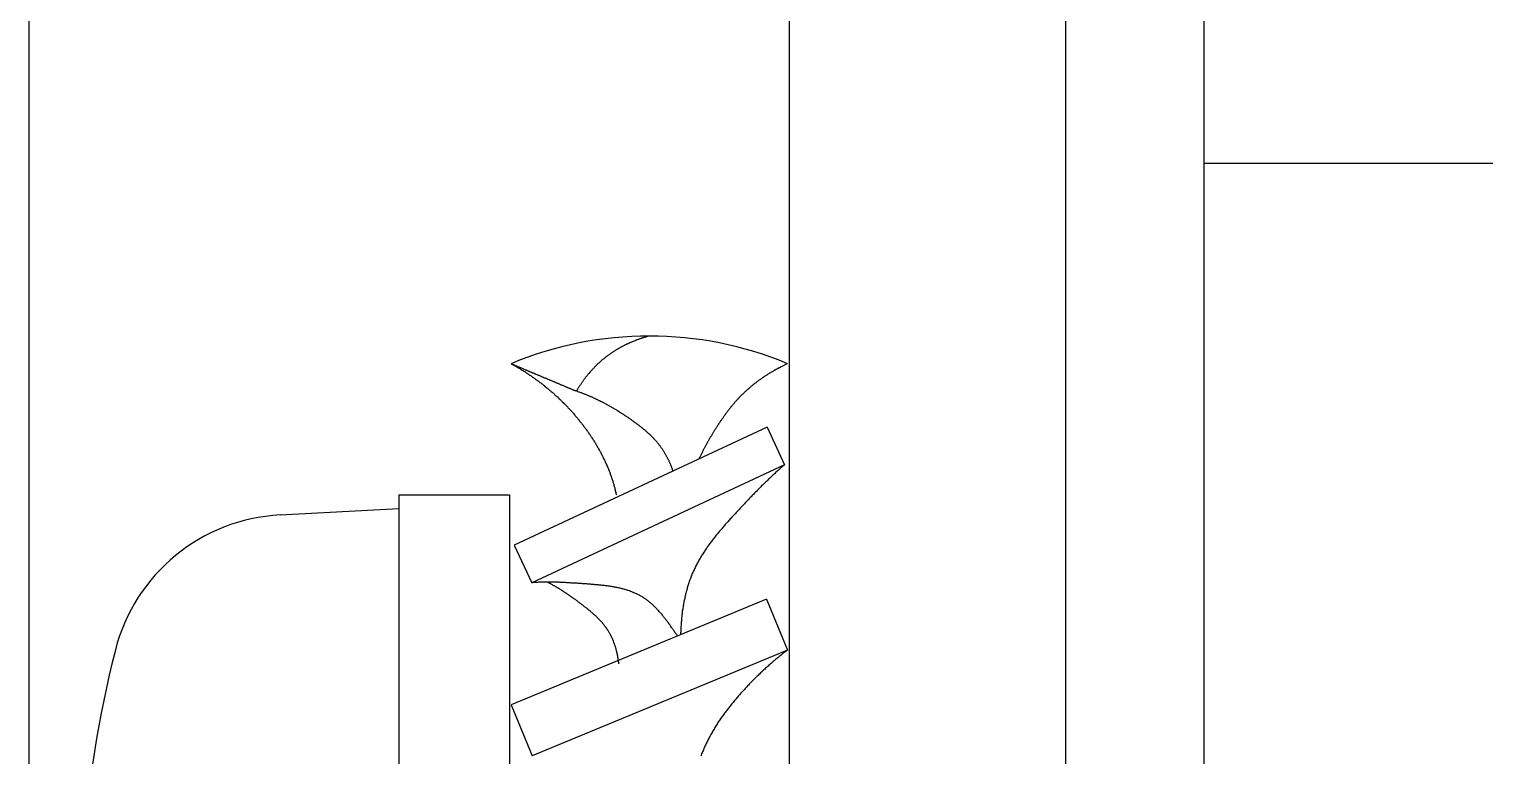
# Model space of a CAD drawing. Extents: x -609 to 549, y 145 to 558.
# Drawn here: x -443.27 to -432.74, y 231.96 to 237.22 of the extents above; entities that cross this region are included whole.
import ezdxf

# ---------------------------------------------------------------- set-up
doc = ezdxf.new("R2010")
doc.units = 0
doc.linetypes.add('CONTINOUS', pattern=[0])
doc.layers.get('0').update_dxf_attribs({"linetype": 'CONTINUOUS'})

msp = doc.modelspace()

# ---------------------------------------------------------------- linework, layer by layer
at = {"color": 7, "linetype": 'CONTINOUS'}
for p, q in [((-435.773, 288.251), (-435.773, 208.251)), ((-434.773, 288.251), (-434.773, 208.251)), ((-437.773, 286.251), (-437.773, 210.251)), ((-443.273, 217.001), (-443.273, 244.501)), ((-434.773, 236.251), (534.227, 236.251)), ((-437.933, 234.341), (-439.763, 233.488)), ((-437.933, 234.341), (-437.806, 234.069)), ((-437.806, 234.069), (-439.636, 233.216)), ((-440.597, 233.851), (-439.797, 233.851)), ((-440.597, 233.851), (-440.597, 227.651)), ((-439.797, 233.851), (-439.797, 227.651)), ((-440.597, 233.751), (-441.457, 233.706)), ((-440.597, 233.751), (-440.597, 227.751)), ((-439.763, 233.488), (-439.636, 233.216)), ((-437.938, 233.098), (-439.785, 232.333)), ((-437.938, 233.098), (-437.785, 232.728)), ((-437.785, 232.728), (-439.632, 231.963)), ((-439.785, 232.333), (-439.632, 231.963))]:
    msp.add_line(p, q, dxfattribs=at)
at = {"color": 7}
for points in [[(-438.785, 235.001, 0), (-438.789, 235, 0), (-438.793, 234.999, 0), (-438.797, 234.998, 0), (-438.801, 234.997, 0), (-438.805, 234.995, 0), (-438.809, 234.994, 0), (-438.813, 234.993, 0), (-438.818, 234.992, 0), (-438.822, 234.991, 0), (-438.826, 234.989, 0), (-438.83, 234.988, 0), (-438.834, 234.987, 0), (-438.838, 234.985, 0), (-438.842, 234.984, 0), (-438.846, 234.983, 0), (-438.85, 234.981, 0), (-438.854, 234.98, 0), (-438.858, 234.979, 0), (-438.862, 234.977, 0), (-438.866, 234.976, 0), (-438.87, 234.974, 0), (-438.874, 234.973, 0), (-438.878, 234.971, 0), (-438.882, 234.97, 0), (-438.886, 234.968, 0), (-438.89, 234.967, 0), (-438.894, 234.965, 0), (-438.898, 234.964, 0), (-438.902, 234.962, 0), (-438.906, 234.96, 0), (-438.91, 234.959, 0), (-438.914, 234.957, 0), (-438.918, 234.955, 0), (-438.922, 234.954, 0), (-438.926, 234.952, 0), (-438.93, 234.95, 0), (-438.933, 234.948, 0), (-438.937, 234.947, 0), (-438.941, 234.945, 0), (-438.945, 234.943, 0), (-438.949, 234.941, 0), (-438.953, 234.939, 0), (-438.957, 234.938, 0), (-438.961, 234.936, 0), (-438.964, 234.934, 0), (-438.968, 234.932, 0), (-438.972, 234.93, 0), (-438.976, 234.928, 0), (-438.98, 234.926, 0), (-438.983, 234.924, 0), (-438.987, 234.922, 0), (-438.991, 234.92, 0), (-438.995, 234.918, 0), (-438.998, 234.916, 0), (-439.002, 234.914, 0), (-439.006, 234.911, 0), (-439.01, 234.909, 0), (-439.013, 234.907, 0), (-439.017, 234.905, 0), (-439.021, 234.903, 0), (-439.024, 234.901, 0), (-439.028, 234.898, 0), (-439.032, 234.896, 0), (-439.035, 234.894, 0), (-439.039, 234.892, 0), (-439.042, 234.889, 0), (-439.046, 234.887, 0), (-439.05, 234.885, 0), (-439.053, 234.882, 0), (-439.057, 234.88, 0), (-439.06, 234.877, 0), (-439.064, 234.875, 0), (-439.067, 234.873, 0), (-439.071, 234.87, 0), (-439.074, 234.868, 0), (-439.078, 234.865, 0), (-439.081, 234.863, 0), (-439.085, 234.86, 0), (-439.088, 234.857, 0), (-439.091, 234.855, 0), (-439.095, 234.852, 0), (-439.098, 234.85, 0), (-439.102, 234.847, 0), (-439.105, 234.844, 0), (-439.108, 234.842, 0), (-439.112, 234.839, 0), (-439.115, 234.836, 0), (-439.118, 234.834, 0), (-439.122, 234.831, 0), (-439.125, 234.828, 0), (-439.128, 234.825, 0), (-439.131, 234.823, 0), (-439.135, 234.82, 0), (-439.138, 234.817, 0), (-439.141, 234.814, 0), (-439.144, 234.811, 0), (-439.147, 234.808, 0), (-439.15, 234.805, 0), (-439.154, 234.802, 0), (-439.157, 234.8, 0), (-439.16, 234.797, 0), (-439.163, 234.794, 0), (-439.166, 234.791, 0), (-439.169, 234.788, 0), (-439.172, 234.785, 0), (-439.175, 234.782, 0), (-439.178, 234.779, 0), (-439.181, 234.776, 0), (-439.184, 234.772, 0), (-439.187, 234.769, 0), (-439.19, 234.766, 0), (-439.193, 234.763, 0), (-439.196, 234.76, 0), (-439.199, 234.757, 0), (-439.202, 234.754, 0), (-439.204, 234.751, 0), (-439.207, 234.747, 0), (-439.21, 234.744, 0), (-439.213, 234.741, 0), (-439.216, 234.738, 0), (-439.219, 234.734, 0), (-439.221, 234.731, 0), (-439.224, 234.728, 0), (-439.227, 234.725, 0), (-439.23, 234.721, 0), (-439.232, 234.718, 0), (-439.235, 234.715, 0), (-439.238, 234.711, 0), (-439.24, 234.708, 0), (-439.243, 234.705, 0), (-439.246, 234.701, 0), (-439.248, 234.698, 0), (-439.251, 234.694, 0), (-439.253, 234.691, 0), (-439.256, 234.688, 0), (-439.259, 234.684, 0), (-439.261, 234.681, 0), (-439.264, 234.677, 0), (-439.266, 234.674, 0), (-439.269, 234.67, 0), (-439.271, 234.667, 0), (-439.273, 234.663, 0), (-439.276, 234.66, 0), (-439.278, 234.656, 0), (-439.281, 234.653, 0), (-439.283, 234.649, 0), (-439.285, 234.646, 0), (-439.288, 234.642, 0), (-439.29, 234.639, 0), (-439.292, 234.635, 0), (-439.295, 234.631, 0), (-439.297, 234.628, 0), (-439.299, 234.624, 0), (-439.302, 234.621, 0), (-439.304, 234.617, 0), (-439.306, 234.613, 0), (-439.308, 234.61, 0), (-439.31, 234.606, 0), (-439.313, 234.602, 0)], [(-439.785, 234.801, 0), (-439.779, 234.798, 0), (-439.773, 234.795, 0), (-439.768, 234.791, 0), (-439.762, 234.788, 0), (-439.756, 234.785, 0), (-439.751, 234.782, 0), (-439.745, 234.779, 0), (-439.739, 234.775, 0), (-439.734, 234.772, 0), (-439.728, 234.769, 0), (-439.722, 234.765, 0), (-439.717, 234.762, 0), (-439.711, 234.758, 0), (-439.706, 234.755, 0), (-439.7, 234.751, 0), (-439.695, 234.748, 0), (-439.689, 234.744, 0), (-439.684, 234.741, 0), (-439.678, 234.737, 0), (-439.673, 234.734, 0), (-439.667, 234.73, 0), (-439.662, 234.727, 0), (-439.656, 234.723, 0), (-439.651, 234.719, 0), (-439.645, 234.716, 0), (-439.64, 234.712, 0), (-439.635, 234.708, 0), (-439.629, 234.704, 0), (-439.624, 234.701, 0), (-439.618, 234.697, 0), (-439.613, 234.693, 0), (-439.608, 234.689, 0), (-439.602, 234.685, 0), (-439.597, 234.682, 0), (-439.592, 234.678, 0), (-439.587, 234.674, 0), (-439.581, 234.67, 0), (-439.576, 234.666, 0), (-439.571, 234.662, 0), (-439.566, 234.658, 0), (-439.56, 234.654, 0), (-439.555, 234.65, 0), (-439.55, 234.646, 0), (-439.545, 234.642, 0), (-439.54, 234.637, 0), (-439.535, 234.633, 0), (-439.53, 234.629, 0), (-439.524, 234.625, 0), (-439.519, 234.621, 0), (-439.514, 234.617, 0), (-439.509, 234.612, 0), (-439.504, 234.608, 0), (-439.499, 234.604, 0), (-439.494, 234.6, 0), (-439.489, 234.595, 0), (-439.484, 234.591, 0), (-439.479, 234.587, 0), (-439.474, 234.582, 0), (-439.47, 234.578, 0), (-439.465, 234.573, 0), (-439.46, 234.569, 0), (-439.455, 234.564, 0), (-439.45, 234.56, 0), (-439.445, 234.555, 0), (-439.44, 234.551, 0), (-439.436, 234.546, 0), (-439.431, 234.542, 0), (-439.426, 234.537, 0), (-439.421, 234.533, 0), (-439.417, 234.528, 0), (-439.412, 234.523, 0), (-439.407, 234.519, 0), (-439.403, 234.514, 0), (-439.398, 234.51, 0), (-439.393, 234.505, 0), (-439.389, 234.5, 0), (-439.384, 234.495, 0), (-439.38, 234.491, 0), (-439.375, 234.486, 0), (-439.371, 234.481, 0), (-439.366, 234.476, 0), (-439.362, 234.471, 0), (-439.357, 234.467, 0), (-439.353, 234.462, 0), (-439.348, 234.457, 0), (-439.344, 234.452, 0), (-439.339, 234.447, 0), (-439.335, 234.442, 0), (-439.331, 234.437, 0), (-439.326, 234.432, 0), (-439.322, 234.427, 0), (-439.318, 234.422, 0), (-439.314, 234.417, 0), (-439.309, 234.412, 0), (-439.305, 234.407, 0), (-439.301, 234.402, 0), (-439.297, 234.397, 0), (-439.293, 234.392, 0), (-439.289, 234.386, 0), (-439.284, 234.381, 0), (-439.28, 234.376, 0), (-439.276, 234.371, 0), (-439.272, 234.366, 0), (-439.268, 234.361, 0), (-439.264, 234.355, 0), (-439.26, 234.35, 0), (-439.256, 234.345, 0), (-439.252, 234.34, 0), (-439.248, 234.334, 0), (-439.245, 234.329, 0), (-439.241, 234.324, 0), (-439.237, 234.318, 0), (-439.233, 234.313, 0), (-439.229, 234.307, 0), (-439.225, 234.302, 0), (-439.222, 234.297, 0), (-439.218, 234.291, 0), (-439.214, 234.286, 0), (-439.211, 234.28, 0), (-439.207, 234.275, 0), (-439.203, 234.269, 0), (-439.2, 234.264, 0), (-439.196, 234.258, 0), (-439.193, 234.253, 0), (-439.189, 234.247, 0), (-439.186, 234.242, 0), (-439.182, 234.236, 0), (-439.179, 234.23, 0), (-439.175, 234.225, 0), (-439.172, 234.219, 0), (-439.169, 234.214, 0), (-439.165, 234.208, 0), (-439.162, 234.202, 0), (-439.159, 234.197, 0), (-439.155, 234.191, 0), (-439.152, 234.185, 0), (-439.149, 234.179, 0), (-439.146, 234.174, 0), (-439.143, 234.168, 0), (-439.139, 234.162, 0), (-439.136, 234.156, 0), (-439.133, 234.151, 0), (-439.13, 234.145, 0), (-439.127, 234.139, 0), (-439.124, 234.133, 0), (-439.121, 234.127, 0), (-439.118, 234.121, 0), (-439.116, 234.115, 0), (-439.113, 234.11, 0), (-439.11, 234.104, 0), (-439.107, 234.098, 0), (-439.104, 234.092, 0), (-439.102, 234.086, 0), (-439.099, 234.08, 0), (-439.096, 234.074, 0), (-439.094, 234.068, 0), (-439.091, 234.062, 0), (-439.089, 234.056, 0), (-439.086, 234.05, 0), (-439.083, 234.044, 0), (-439.081, 234.038, 0), (-439.079, 234.032, 0), (-439.076, 234.026, 0), (-439.074, 234.02, 0), (-439.071, 234.014, 0), (-439.069, 234.007, 0), (-439.067, 234.001, 0), (-439.065, 233.995, 0), (-439.062, 233.989, 0), (-439.06, 233.983, 0), (-439.058, 233.977, 0), (-439.056, 233.971, 0), (-439.054, 233.964, 0), (-439.052, 233.958, 0), (-439.05, 233.952, 0), (-439.048, 233.946, 0), (-439.046, 233.94, 0), (-439.044, 233.933, 0), (-439.042, 233.927, 0), (-439.041, 233.921, 0), (-439.039, 233.914, 0), (-439.037, 233.908, 0), (-439.035, 233.902, 0), (-439.034, 233.896, 0), (-439.032, 233.889, 0), (-439.031, 233.883, 0), (-439.029, 233.877, 0), (-439.027, 233.87, 0), (-439.026, 233.864, 0), (-439.025, 233.858, 0), (-439.023, 233.851, 0)], [(-439.785, 234.801, 0), (-439.781, 234.799, 0), (-439.777, 234.798, 0), (-439.774, 234.796, 0), (-439.77, 234.795, 0), (-439.766, 234.793, 0), (-439.762, 234.792, 0), (-439.759, 234.79, 0), (-439.755, 234.788, 0), (-439.751, 234.787, 0), (-439.748, 234.785, 0), (-439.744, 234.784, 0), (-439.74, 234.782, 0), (-439.736, 234.781, 0), (-439.733, 234.779, 0), (-439.729, 234.778, 0), (-439.725, 234.776, 0), (-439.722, 234.774, 0), (-439.718, 234.773, 0), (-439.714, 234.771, 0), (-439.71, 234.77, 0), (-439.707, 234.768, 0), (-439.703, 234.767, 0), (-439.699, 234.765, 0), (-439.696, 234.763, 0), (-439.692, 234.762, 0), (-439.688, 234.76, 0), (-439.684, 234.759, 0), (-439.681, 234.757, 0), (-439.677, 234.756, 0), (-439.673, 234.754, 0), (-439.669, 234.752, 0), (-439.666, 234.751, 0), (-439.662, 234.749, 0), (-439.658, 234.748, 0), (-439.655, 234.746, 0), (-439.651, 234.745, 0), (-439.647, 234.743, 0), (-439.643, 234.742, 0), (-439.64, 234.74, 0), (-439.636, 234.738, 0), (-439.632, 234.737, 0), (-439.629, 234.735, 0), (-439.625, 234.734, 0), (-439.621, 234.732, 0), (-439.617, 234.731, 0), (-439.614, 234.729, 0), (-439.61, 234.727, 0), (-439.606, 234.726, 0), (-439.603, 234.724, 0), (-439.599, 234.723, 0), (-439.595, 234.721, 0), (-439.591, 234.72, 0), (-439.588, 234.718, 0), (-439.584, 234.717, 0), (-439.58, 234.715, 0), (-439.577, 234.713, 0), (-439.573, 234.712, 0), (-439.569, 234.71, 0), (-439.565, 234.709, 0), (-439.562, 234.707, 0), (-439.558, 234.706, 0), (-439.554, 234.704, 0), (-439.551, 234.702, 0), (-439.547, 234.701, 0), (-439.543, 234.699, 0), (-439.539, 234.698, 0), (-439.536, 234.696, 0), (-439.532, 234.695, 0), (-439.528, 234.693, 0), (-439.524, 234.692, 0), (-439.521, 234.69, 0), (-439.517, 234.688, 0), (-439.513, 234.687, 0), (-439.51, 234.685, 0), (-439.506, 234.684, 0), (-439.502, 234.682, 0), (-439.498, 234.681, 0), (-439.495, 234.679, 0), (-439.491, 234.677, 0), (-439.487, 234.676, 0), (-439.484, 234.674, 0), (-439.48, 234.673, 0), (-439.476, 234.671, 0), (-439.472, 234.67, 0), (-439.469, 234.668, 0), (-439.465, 234.667, 0), (-439.461, 234.665, 0), (-439.458, 234.663, 0), (-439.454, 234.662, 0), (-439.45, 234.66, 0), (-439.446, 234.659, 0), (-439.443, 234.657, 0), (-439.439, 234.656, 0), (-439.435, 234.654, 0), (-439.432, 234.652, 0), (-439.428, 234.651, 0), (-439.424, 234.649, 0), (-439.42, 234.648, 0), (-439.417, 234.646, 0), (-439.413, 234.645, 0), (-439.409, 234.643, 0), (-439.406, 234.642, 0), (-439.402, 234.64, 0), (-439.398, 234.638, 0), (-439.394, 234.637, 0), (-439.391, 234.635, 0), (-439.387, 234.634, 0), (-439.383, 234.632, 0), (-439.38, 234.631, 0), (-439.376, 234.629, 0), (-439.372, 234.627, 0), (-439.368, 234.626, 0), (-439.365, 234.624, 0), (-439.361, 234.623, 0), (-439.357, 234.621, 0), (-439.353, 234.62, 0), (-439.35, 234.618, 0), (-439.346, 234.617, 0), (-439.342, 234.615, 0), (-439.339, 234.613, 0), (-439.335, 234.612, 0), (-439.331, 234.61, 0), (-439.327, 234.609, 0), (-439.324, 234.607, 0), (-439.32, 234.606, 0), (-439.316, 234.604, 0), (-439.313, 234.602, 0)], [(-437.785, 234.801, 0), (-437.789, 234.799, 0), (-437.794, 234.797, 0), (-437.798, 234.795, 0), (-437.803, 234.792, 0), (-437.807, 234.79, 0), (-437.812, 234.788, 0), (-437.817, 234.786, 0), (-437.821, 234.783, 0), (-437.826, 234.781, 0), (-437.83, 234.779, 0), (-437.834, 234.777, 0), (-437.839, 234.774, 0), (-437.843, 234.772, 0), (-437.848, 234.77, 0), (-437.852, 234.767, 0), (-437.857, 234.765, 0), (-437.861, 234.762, 0), (-437.866, 234.76, 0), (-437.87, 234.758, 0), (-437.875, 234.755, 0), (-437.879, 234.753, 0), (-437.883, 234.75, 0), (-437.888, 234.748, 0), (-437.892, 234.745, 0), (-437.896, 234.742, 0), (-437.901, 234.74, 0), (-437.905, 234.737, 0), (-437.909, 234.735, 0), (-437.914, 234.732, 0), (-437.918, 234.729, 0), (-437.922, 234.727, 0), (-437.927, 234.724, 0), (-437.931, 234.721, 0), (-437.935, 234.719, 0), (-437.939, 234.716, 0), (-437.944, 234.713, 0), (-437.948, 234.71, 0), (-437.952, 234.708, 0), (-437.956, 234.705, 0), (-437.961, 234.702, 0), (-437.965, 234.699, 0), (-437.969, 234.696, 0), (-437.973, 234.693, 0), (-437.977, 234.69, 0), (-437.981, 234.687, 0), (-437.986, 234.685, 0), (-437.99, 234.682, 0), (-437.994, 234.679, 0), (-437.998, 234.676, 0), (-438.002, 234.673, 0), (-438.006, 234.67, 0), (-438.01, 234.667, 0), (-438.014, 234.663, 0), (-438.018, 234.66, 0), (-438.022, 234.657, 0), (-438.026, 234.654, 0), (-438.03, 234.651, 0), (-438.034, 234.648, 0), (-438.038, 234.645, 0), (-438.042, 234.641, 0), (-438.046, 234.638, 0), (-438.049, 234.635, 0), (-438.053, 234.632, 0), (-438.057, 234.629, 0), (-438.061, 234.625, 0), (-438.065, 234.622, 0), (-438.069, 234.619, 0), (-438.072, 234.615, 0), (-438.076, 234.612, 0), (-438.08, 234.609, 0), (-438.084, 234.605, 0), (-438.087, 234.602, 0), (-438.091, 234.598, 0), (-438.095, 234.595, 0), (-438.098, 234.591, 0), (-438.102, 234.588, 0), (-438.106, 234.585, 0), (-438.109, 234.581, 0), (-438.113, 234.577, 0), (-438.117, 234.574, 0), (-438.12, 234.57, 0), (-438.124, 234.567, 0), (-438.127, 234.563, 0), (-438.131, 234.56, 0), (-438.134, 234.556, 0), (-438.138, 234.552, 0), (-438.141, 234.549, 0), (-438.144, 234.545, 0), (-438.148, 234.541, 0), (-438.151, 234.538, 0), (-438.155, 234.534, 0), (-438.158, 234.53, 0), (-438.161, 234.526, 0), (-438.165, 234.523, 0), (-438.168, 234.519, 0), (-438.171, 234.515, 0), (-438.174, 234.511, 0), (-438.178, 234.507, 0), (-438.181, 234.503, 0), (-438.184, 234.5, 0), (-438.187, 234.496, 0), (-438.191, 234.492, 0), (-438.194, 234.488, 0), (-438.197, 234.484, 0), (-438.2, 234.48, 0), (-438.203, 234.476, 0), (-438.206, 234.472, 0), (-438.209, 234.468, 0), (-438.213, 234.464, 0), (-438.216, 234.46, 0), (-438.219, 234.456, 0), (-438.222, 234.452, 0), (-438.225, 234.448, 0), (-438.228, 234.444, 0), (-438.231, 234.44, 0), (-438.234, 234.436, 0), (-438.237, 234.432, 0), (-438.24, 234.428, 0), (-438.243, 234.424, 0), (-438.246, 234.42, 0), (-438.248, 234.416, 0), (-438.251, 234.412, 0), (-438.254, 234.407, 0), (-438.257, 234.403, 0), (-438.26, 234.399, 0), (-438.263, 234.395, 0), (-438.266, 234.391, 0), (-438.269, 234.387, 0), (-438.271, 234.382, 0), (-438.274, 234.378, 0), (-438.277, 234.374, 0), (-438.28, 234.37, 0), (-438.283, 234.366, 0), (-438.285, 234.361, 0), (-438.288, 234.357, 0), (-438.291, 234.353, 0), (-438.294, 234.349, 0), (-438.296, 234.345, 0), (-438.299, 234.34, 0), (-438.302, 234.336, 0), (-438.304, 234.332, 0), (-438.307, 234.328, 0), (-438.31, 234.323, 0), (-438.312, 234.319, 0), (-438.315, 234.315, 0), (-438.318, 234.31, 0), (-438.32, 234.306, 0), (-438.323, 234.302, 0), (-438.326, 234.298, 0), (-438.328, 234.293, 0), (-438.331, 234.289, 0), (-438.333, 234.285, 0), (-438.336, 234.28, 0), (-438.338, 234.276, 0), (-438.341, 234.272, 0), (-438.344, 234.267, 0), (-438.346, 234.263, 0), (-438.349, 234.259, 0), (-438.351, 234.254, 0), (-438.354, 234.25, 0), (-438.356, 234.245, 0), (-438.359, 234.241, 0), (-438.361, 234.237, 0), (-438.363, 234.232, 0), (-438.366, 234.228, 0), (-438.368, 234.223, 0), (-438.371, 234.219, 0), (-438.373, 234.215, 0), (-438.376, 234.21, 0), (-438.378, 234.206, 0), (-438.38, 234.201, 0), (-438.383, 234.197, 0), (-438.385, 234.193, 0), (-438.387, 234.188, 0), (-438.39, 234.184, 0), (-438.392, 234.179, 0), (-438.394, 234.175, 0), (-438.397, 234.17, 0), (-438.399, 234.166, 0), (-438.401, 234.161, 0), (-438.403, 234.157, 0), (-438.406, 234.152, 0), (-438.408, 234.148, 0), (-438.41, 234.143, 0), (-438.412, 234.139, 0), (-438.414, 234.134, 0), (-438.417, 234.13, 0), (-438.419, 234.125, 0), (-438.421, 234.121, 0), (-438.423, 234.116, 0), (-438.425, 234.112, 0)], [(-438.613, 234.024, 0), (-438.614, 234.029, 0), (-438.616, 234.033, 0), (-438.617, 234.038, 0), (-438.619, 234.043, 0), (-438.621, 234.047, 0), (-438.623, 234.052, 0), (-438.624, 234.056, 0), (-438.626, 234.061, 0), (-438.628, 234.065, 0), (-438.63, 234.07, 0), (-438.632, 234.075, 0), (-438.634, 234.079, 0), (-438.636, 234.084, 0), (-438.638, 234.088, 0), (-438.64, 234.093, 0), (-438.642, 234.097, 0), (-438.644, 234.101, 0), (-438.646, 234.106, 0), (-438.648, 234.11, 0), (-438.651, 234.115, 0), (-438.653, 234.119, 0), (-438.655, 234.123, 0), (-438.657, 234.128, 0), (-438.66, 234.132, 0), (-438.662, 234.136, 0), (-438.665, 234.141, 0), (-438.667, 234.145, 0), (-438.669, 234.149, 0), (-438.672, 234.153, 0), (-438.674, 234.158, 0), (-438.677, 234.162, 0), (-438.68, 234.166, 0), (-438.682, 234.17, 0), (-438.685, 234.174, 0), (-438.688, 234.178, 0), (-438.69, 234.182, 0), (-438.693, 234.186, 0), (-438.696, 234.19, 0), (-438.699, 234.194, 0), (-438.702, 234.198, 0), (-438.704, 234.202, 0), (-438.707, 234.206, 0), (-438.71, 234.21, 0), (-438.713, 234.214, 0), (-438.716, 234.218, 0), (-438.719, 234.222, 0), (-438.723, 234.225, 0), (-438.726, 234.229, 0), (-438.729, 234.233, 0), (-438.732, 234.237, 0), (-438.735, 234.24, 0), (-438.738, 234.244, 0), (-438.742, 234.248, 0), (-438.745, 234.251, 0), (-438.748, 234.255, 0), (-438.752, 234.258, 0), (-438.755, 234.262, 0), (-438.758, 234.265, 0), (-438.762, 234.269, 0), (-438.765, 234.272, 0), (-438.769, 234.276, 0), (-438.772, 234.279, 0), (-438.776, 234.283, 0), (-438.779, 234.286, 0), (-438.783, 234.289, 0), (-438.787, 234.293, 0), (-438.79, 234.296, 0), (-438.794, 234.299, 0), (-438.797, 234.303, 0), (-438.801, 234.306, 0), (-438.805, 234.309, 0), (-438.808, 234.312, 0), (-438.812, 234.315, 0), (-438.816, 234.319, 0), (-438.82, 234.322, 0), (-438.824, 234.325, 0), (-438.827, 234.328, 0), (-438.831, 234.331, 0), (-438.835, 234.334, 0), (-438.839, 234.337, 0), (-438.843, 234.341, 0), (-438.847, 234.344, 0), (-438.85, 234.347, 0), (-438.854, 234.35, 0), (-438.858, 234.353, 0), (-438.862, 234.356, 0), (-438.866, 234.359, 0), (-438.87, 234.362, 0), (-438.874, 234.365, 0), (-438.878, 234.368, 0), (-438.882, 234.371, 0), (-438.886, 234.373, 0), (-438.89, 234.376, 0), (-438.894, 234.379, 0), (-438.898, 234.382, 0), (-438.902, 234.385, 0), (-438.906, 234.388, 0), (-438.91, 234.391, 0), (-438.914, 234.394, 0), (-438.918, 234.396, 0), (-438.922, 234.399, 0), (-438.926, 234.402, 0), (-438.93, 234.405, 0), (-438.934, 234.408, 0), (-438.938, 234.411, 0), (-438.942, 234.413, 0), (-438.947, 234.416, 0), (-438.951, 234.419, 0), (-438.955, 234.422, 0), (-438.959, 234.424, 0), (-438.963, 234.427, 0), (-438.967, 234.43, 0), (-438.971, 234.432, 0), (-438.975, 234.435, 0), (-438.979, 234.438, 0), (-438.984, 234.441, 0), (-438.988, 234.443, 0), (-438.992, 234.446, 0), (-438.996, 234.448, 0), (-439, 234.451, 0), (-439.004, 234.454, 0), (-439.009, 234.456, 0), (-439.013, 234.459, 0), (-439.017, 234.461, 0), (-439.021, 234.464, 0), (-439.025, 234.467, 0), (-439.03, 234.469, 0), (-439.034, 234.472, 0), (-439.038, 234.474, 0), (-439.042, 234.477, 0), (-439.047, 234.479, 0), (-439.051, 234.482, 0), (-439.055, 234.484, 0), (-439.059, 234.487, 0), (-439.064, 234.489, 0), (-439.068, 234.491, 0), (-439.072, 234.494, 0), (-439.076, 234.496, 0), (-439.081, 234.499, 0), (-439.085, 234.501, 0), (-439.089, 234.503, 0), (-439.094, 234.506, 0), (-439.098, 234.508, 0), (-439.102, 234.51, 0), (-439.107, 234.513, 0), (-439.111, 234.515, 0), (-439.115, 234.517, 0), (-439.12, 234.519, 0), (-439.124, 234.522, 0), (-439.128, 234.524, 0), (-439.133, 234.526, 0), (-439.137, 234.528, 0), (-439.141, 234.531, 0), (-439.146, 234.533, 0), (-439.15, 234.535, 0), (-439.155, 234.537, 0), (-439.159, 234.539, 0), (-439.163, 234.541, 0), (-439.168, 234.543, 0), (-439.172, 234.545, 0), (-439.177, 234.548, 0), (-439.181, 234.55, 0), (-439.186, 234.552, 0), (-439.19, 234.554, 0), (-439.194, 234.556, 0), (-439.199, 234.558, 0), (-439.203, 234.56, 0), (-439.208, 234.562, 0), (-439.212, 234.564, 0), (-439.217, 234.566, 0), (-439.221, 234.567, 0), (-439.226, 234.569, 0), (-439.23, 234.571, 0), (-439.235, 234.573, 0), (-439.239, 234.575, 0), (-439.244, 234.577, 0), (-439.248, 234.579, 0), (-439.253, 234.58, 0), (-439.258, 234.582, 0), (-439.262, 234.584, 0), (-439.267, 234.586, 0), (-439.271, 234.588, 0), (-439.276, 234.589, 0), (-439.28, 234.591, 0), (-439.285, 234.593, 0), (-439.29, 234.594, 0), (-439.294, 234.596, 0), (-439.299, 234.598, 0), (-439.303, 234.599, 0), (-439.308, 234.601, 0), (-439.313, 234.602, 0)], [(-437.806, 234.069, 0), (-437.812, 234.064, 0), (-437.818, 234.059, 0), (-437.824, 234.054, 0), (-437.83, 234.049, 0), (-437.836, 234.044, 0), (-437.842, 234.038, 0), (-437.847, 234.033, 0), (-437.853, 234.028, 0), (-437.859, 234.023, 0), (-437.865, 234.018, 0), (-437.871, 234.013, 0), (-437.876, 234.007, 0), (-437.882, 234.002, 0), (-437.888, 233.997, 0), (-437.893, 233.991, 0), (-437.899, 233.986, 0), (-437.905, 233.981, 0), (-437.91, 233.976, 0), (-437.916, 233.97, 0), (-437.922, 233.965, 0), (-437.927, 233.959, 0), (-437.933, 233.954, 0), (-437.938, 233.949, 0), (-437.944, 233.943, 0), (-437.95, 233.938, 0), (-437.955, 233.932, 0), (-437.961, 233.927, 0), (-437.966, 233.922, 0), (-437.972, 233.916, 0), (-437.977, 233.911, 0), (-437.983, 233.905, 0), (-437.988, 233.9, 0), (-437.994, 233.894, 0), (-437.999, 233.888, 0), (-438.005, 233.883, 0), (-438.01, 233.877, 0), (-438.016, 233.872, 0), (-438.021, 233.866, 0), (-438.027, 233.861, 0), (-438.032, 233.855, 0), (-438.037, 233.85, 0), (-438.043, 233.844, 0), (-438.048, 233.838, 0), (-438.054, 233.833, 0), (-438.059, 233.827, 0), (-438.064, 233.821, 0), (-438.07, 233.816, 0), (-438.075, 233.81, 0), (-438.081, 233.804, 0), (-438.086, 233.799, 0), (-438.091, 233.793, 0), (-438.097, 233.787, 0), (-438.102, 233.782, 0), (-438.108, 233.776, 0), (-438.113, 233.77, 0), (-438.118, 233.764, 0), (-438.124, 233.759, 0), (-438.129, 233.753, 0), (-438.134, 233.747, 0), (-438.14, 233.742, 0), (-438.145, 233.736, 0), (-438.151, 233.73, 0), (-438.156, 233.724, 0), (-438.161, 233.718, 0), (-438.167, 233.713, 0), (-438.172, 233.707, 0), (-438.177, 233.701, 0), (-438.183, 233.695, 0), (-438.188, 233.69, 0), (-438.193, 233.684, 0), (-438.199, 233.678, 0), (-438.204, 233.672, 0), (-438.209, 233.666, 0), (-438.215, 233.66, 0), (-438.22, 233.654, 0), (-438.225, 233.649, 0), (-438.23, 233.643, 0), (-438.236, 233.637, 0), (-438.241, 233.631, 0), (-438.246, 233.625, 0), (-438.251, 233.619, 0), (-438.256, 233.613, 0), (-438.261, 233.607, 0), (-438.266, 233.601, 0), (-438.272, 233.595, 0), (-438.277, 233.589, 0), (-438.282, 233.583, 0), (-438.287, 233.577, 0), (-438.292, 233.571, 0), (-438.297, 233.565, 0), (-438.302, 233.559, 0), (-438.307, 233.552, 0), (-438.311, 233.546, 0), (-438.316, 233.54, 0), (-438.321, 233.534, 0), (-438.326, 233.528, 0), (-438.331, 233.522, 0), (-438.335, 233.515, 0), (-438.34, 233.509, 0), (-438.345, 233.503, 0), (-438.349, 233.497, 0), (-438.354, 233.49, 0), (-438.358, 233.484, 0), (-438.363, 233.478, 0), (-438.367, 233.471, 0), (-438.372, 233.465, 0), (-438.376, 233.458, 0), (-438.381, 233.452, 0), (-438.385, 233.445, 0), (-438.389, 233.439, 0), (-438.393, 233.432, 0), (-438.398, 233.426, 0), (-438.402, 233.419, 0), (-438.406, 233.413, 0), (-438.41, 233.406, 0), (-438.414, 233.399, 0), (-438.418, 233.393, 0), (-438.422, 233.386, 0), (-438.426, 233.379, 0), (-438.429, 233.372, 0), (-438.433, 233.366, 0), (-438.437, 233.359, 0), (-438.44, 233.352, 0), (-438.444, 233.345, 0), (-438.448, 233.338, 0), (-438.451, 233.331, 0), (-438.454, 233.324, 0), (-438.458, 233.317, 0), (-438.461, 233.31, 0), (-438.464, 233.303, 0), (-438.467, 233.296, 0), (-438.471, 233.289, 0), (-438.474, 233.282, 0), (-438.477, 233.275, 0), (-438.48, 233.268, 0), (-438.482, 233.26, 0), (-438.485, 233.253, 0), (-438.488, 233.246, 0), (-438.491, 233.238, 0), (-438.493, 233.231, 0), (-438.496, 233.224, 0), (-438.498, 233.216, 0), (-438.501, 233.209, 0), (-438.503, 233.201, 0), (-438.506, 233.194, 0), (-438.508, 233.187, 0), (-438.51, 233.179, 0), (-438.512, 233.171, 0), (-438.514, 233.164, 0), (-438.516, 233.156, 0), (-438.518, 233.149, 0), (-438.52, 233.141, 0), (-438.522, 233.134, 0), (-438.524, 233.126, 0), (-438.526, 233.118, 0), (-438.528, 233.111, 0), (-438.529, 233.103, 0), (-438.531, 233.095, 0), (-438.533, 233.087, 0), (-438.534, 233.08, 0), (-438.536, 233.072, 0), (-438.537, 233.064, 0), (-438.538, 233.056, 0), (-438.54, 233.049, 0), (-438.541, 233.041, 0), (-438.542, 233.033, 0), (-438.543, 233.025, 0), (-438.545, 233.018, 0), (-438.546, 233.01, 0), (-438.547, 233.002, 0), (-438.548, 232.994, 0), (-438.549, 232.986, 0), (-438.549, 232.978, 0), (-438.55, 232.971, 0), (-438.551, 232.963, 0), (-438.552, 232.955, 0), (-438.553, 232.947, 0), (-438.553, 232.939, 0), (-438.554, 232.931, 0), (-438.554, 232.924, 0), (-438.555, 232.916, 0), (-438.555, 232.908, 0), (-438.556, 232.9, 0), (-438.556, 232.892, 0), (-438.557, 232.884, 0), (-438.557, 232.877, 0), (-438.557, 232.869, 0), (-438.557, 232.861, 0), (-438.558, 232.853, 0), (-438.558, 232.845, 0), (-438.558, 232.838, 0)], [(-438.581, 232.831, 0), (-438.584, 232.836, 0), (-438.588, 232.841, 0), (-438.591, 232.847, 0), (-438.595, 232.852, 0), (-438.599, 232.857, 0), (-438.602, 232.862, 0), (-438.606, 232.867, 0), (-438.609, 232.873, 0), (-438.613, 232.878, 0), (-438.617, 232.883, 0), (-438.62, 232.888, 0), (-438.624, 232.893, 0), (-438.628, 232.899, 0), (-438.631, 232.904, 0), (-438.635, 232.909, 0), (-438.639, 232.914, 0), (-438.642, 232.919, 0), (-438.646, 232.925, 0), (-438.65, 232.93, 0), (-438.654, 232.935, 0), (-438.658, 232.94, 0), (-438.662, 232.945, 0), (-438.665, 232.95, 0), (-438.669, 232.955, 0), (-438.673, 232.96, 0), (-438.677, 232.965, 0), (-438.681, 232.97, 0), (-438.685, 232.975, 0), (-438.689, 232.98, 0), (-438.693, 232.985, 0), (-438.697, 232.99, 0), (-438.701, 232.995, 0), (-438.706, 232.999, 0), (-438.71, 233.004, 0), (-438.714, 233.009, 0), (-438.718, 233.014, 0), (-438.722, 233.018, 0), (-438.727, 233.023, 0), (-438.731, 233.027, 0), (-438.735, 233.032, 0), (-438.74, 233.036, 0), (-438.744, 233.041, 0), (-438.749, 233.045, 0), (-438.753, 233.049, 0), (-438.758, 233.054, 0), (-438.762, 233.058, 0), (-438.767, 233.062, 0), (-438.771, 233.066, 0), (-438.776, 233.07, 0), (-438.781, 233.074, 0), (-438.785, 233.078, 0), (-438.79, 233.082, 0), (-438.795, 233.086, 0), (-438.8, 233.089, 0), (-438.805, 233.093, 0), (-438.81, 233.097, 0), (-438.815, 233.1, 0), (-438.82, 233.103, 0), (-438.825, 233.107, 0), (-438.83, 233.11, 0), (-438.835, 233.113, 0), (-438.84, 233.116, 0), (-438.846, 233.119, 0), (-438.851, 233.122, 0), (-438.856, 233.125, 0), (-438.862, 233.128, 0), (-438.867, 233.131, 0), (-438.873, 233.133, 0), (-438.878, 233.136, 0), (-438.884, 233.139, 0), (-438.889, 233.141, 0), (-438.895, 233.143, 0), (-438.901, 233.146, 0), (-438.906, 233.148, 0), (-438.912, 233.15, 0), (-438.918, 233.153, 0), (-438.923, 233.155, 0), (-438.929, 233.157, 0), (-438.935, 233.159, 0), (-438.941, 233.161, 0), (-438.947, 233.162, 0), (-438.953, 233.164, 0), (-438.959, 233.166, 0), (-438.965, 233.168, 0), (-438.971, 233.169, 0), (-438.977, 233.171, 0), (-438.983, 233.173, 0), (-438.989, 233.174, 0), (-438.995, 233.176, 0), (-439.001, 233.177, 0), (-439.007, 233.178, 0), (-439.013, 233.18, 0), (-439.02, 233.181, 0), (-439.026, 233.182, 0), (-439.032, 233.183, 0), (-439.038, 233.185, 0), (-439.045, 233.186, 0), (-439.051, 233.187, 0), (-439.057, 233.188, 0), (-439.063, 233.189, 0), (-439.07, 233.19, 0), (-439.076, 233.191, 0), (-439.083, 233.192, 0), (-439.089, 233.193, 0), (-439.095, 233.193, 0), (-439.102, 233.194, 0), (-439.108, 233.195, 0), (-439.114, 233.196, 0), (-439.121, 233.197, 0), (-439.127, 233.197, 0), (-439.134, 233.198, 0), (-439.14, 233.199, 0), (-439.147, 233.199, 0), (-439.153, 233.2, 0), (-439.159, 233.201, 0), (-439.166, 233.201, 0), (-439.172, 233.202, 0), (-439.179, 233.202, 0), (-439.185, 233.203, 0), (-439.192, 233.203, 0), (-439.198, 233.204, 0), (-439.204, 233.204, 0), (-439.211, 233.205, 0), (-439.217, 233.205, 0), (-439.224, 233.206, 0), (-439.23, 233.206, 0), (-439.237, 233.207, 0), (-439.243, 233.207, 0), (-439.249, 233.208, 0), (-439.256, 233.208, 0), (-439.262, 233.209, 0), (-439.269, 233.209, 0), (-439.275, 233.21, 0), (-439.281, 233.21, 0), (-439.288, 233.21, 0), (-439.294, 233.211, 0), (-439.3, 233.211, 0), (-439.307, 233.212, 0), (-439.313, 233.212, 0), (-439.319, 233.213, 0), (-439.326, 233.213, 0), (-439.332, 233.213, 0), (-439.338, 233.214, 0), (-439.344, 233.214, 0), (-439.351, 233.214, 0), (-439.357, 233.215, 0), (-439.363, 233.215, 0), (-439.37, 233.216, 0), (-439.376, 233.216, 0), (-439.382, 233.216, 0), (-439.388, 233.217, 0), (-439.395, 233.217, 0), (-439.401, 233.217, 0), (-439.407, 233.217, 0), (-439.413, 233.218, 0), (-439.419, 233.218, 0), (-439.426, 233.218, 0), (-439.432, 233.218, 0), (-439.438, 233.219, 0), (-439.444, 233.219, 0), (-439.45, 233.219, 0), (-439.457, 233.219, 0), (-439.463, 233.219, 0), (-439.469, 233.22, 0), (-439.475, 233.22, 0), (-439.481, 233.22, 0), (-439.488, 233.22, 0), (-439.494, 233.22, 0), (-439.5, 233.22, 0), (-439.506, 233.22, 0), (-439.512, 233.22, 0), (-439.519, 233.22, 0), (-439.525, 233.22, 0), (-439.531, 233.22, 0), (-439.537, 233.22, 0), (-439.543, 233.22, 0), (-439.55, 233.22, 0), (-439.556, 233.22, 0), (-439.562, 233.219, 0), (-439.568, 233.219, 0), (-439.574, 233.219, 0), (-439.58, 233.219, 0), (-439.587, 233.219, 0), (-439.593, 233.218, 0), (-439.599, 233.218, 0), (-439.605, 233.218, 0), (-439.611, 233.217, 0), (-439.618, 233.217, 0), (-439.624, 233.217, 0), (-439.63, 233.216, 0), (-439.636, 233.216, 0)], [(-439.523, 233.222, 0), (-439.519, 233.22, 0), (-439.516, 233.218, 0), (-439.512, 233.216, 0), (-439.508, 233.214, 0), (-439.504, 233.212, 0), (-439.5, 233.21, 0), (-439.497, 233.208, 0), (-439.493, 233.206, 0), (-439.489, 233.204, 0), (-439.485, 233.202, 0), (-439.482, 233.199, 0), (-439.478, 233.197, 0), (-439.474, 233.195, 0), (-439.471, 233.193, 0), (-439.467, 233.191, 0), (-439.463, 233.189, 0), (-439.459, 233.187, 0), (-439.456, 233.185, 0), (-439.452, 233.182, 0), (-439.448, 233.18, 0), (-439.445, 233.178, 0), (-439.441, 233.176, 0), (-439.437, 233.174, 0), (-439.434, 233.171, 0), (-439.43, 233.169, 0), (-439.427, 233.167, 0), (-439.423, 233.165, 0), (-439.419, 233.162, 0), (-439.416, 233.16, 0), (-439.412, 233.158, 0), (-439.409, 233.155, 0), (-439.405, 233.153, 0), (-439.401, 233.151, 0), (-439.398, 233.148, 0), (-439.394, 233.146, 0), (-439.391, 233.144, 0), (-439.387, 233.141, 0), (-439.384, 233.139, 0), (-439.38, 233.136, 0), (-439.376, 233.134, 0), (-439.373, 233.132, 0), (-439.369, 233.129, 0), (-439.366, 233.127, 0), (-439.362, 233.124, 0), (-439.359, 233.122, 0), (-439.355, 233.119, 0), (-439.352, 233.117, 0), (-439.348, 233.114, 0), (-439.345, 233.112, 0), (-439.341, 233.109, 0), (-439.338, 233.107, 0), (-439.334, 233.104, 0), (-439.331, 233.102, 0), (-439.327, 233.099, 0), (-439.324, 233.097, 0), (-439.32, 233.094, 0), (-439.317, 233.092, 0), (-439.313, 233.089, 0), (-439.31, 233.087, 0), (-439.306, 233.084, 0), (-439.303, 233.081, 0), (-439.3, 233.079, 0), (-439.296, 233.076, 0), (-439.293, 233.074, 0), (-439.289, 233.071, 0), (-439.286, 233.068, 0), (-439.282, 233.066, 0), (-439.279, 233.063, 0), (-439.275, 233.061, 0), (-439.272, 233.058, 0), (-439.269, 233.055, 0), (-439.265, 233.053, 0), (-439.262, 233.05, 0), (-439.258, 233.047, 0), (-439.255, 233.045, 0), (-439.251, 233.042, 0), (-439.248, 233.039, 0), (-439.245, 233.037, 0), (-439.241, 233.034, 0), (-439.238, 233.031, 0), (-439.234, 233.028, 0), (-439.231, 233.026, 0), (-439.228, 233.023, 0), (-439.224, 233.02, 0), (-439.221, 233.017, 0), (-439.218, 233.015, 0), (-439.214, 233.012, 0), (-439.211, 233.009, 0), (-439.208, 233.006, 0), (-439.204, 233.004, 0), (-439.201, 233.001, 0), (-439.198, 232.998, 0), (-439.195, 232.995, 0), (-439.191, 232.992, 0), (-439.188, 232.989, 0), (-439.185, 232.986, 0), (-439.182, 232.983, 0), (-439.178, 232.981, 0), (-439.175, 232.978, 0), (-439.172, 232.975, 0), (-439.169, 232.972, 0), (-439.166, 232.969, 0), (-439.163, 232.966, 0), (-439.16, 232.963, 0), (-439.157, 232.96, 0), (-439.154, 232.957, 0), (-439.151, 232.953, 0), (-439.148, 232.95, 0), (-439.145, 232.947, 0), (-439.142, 232.944, 0), (-439.139, 232.941, 0), (-439.136, 232.938, 0), (-439.133, 232.935, 0), (-439.13, 232.932, 0), (-439.127, 232.928, 0), (-439.125, 232.925, 0), (-439.122, 232.922, 0), (-439.119, 232.919, 0), (-439.116, 232.915, 0), (-439.114, 232.912, 0), (-439.111, 232.909, 0), (-439.109, 232.905, 0), (-439.106, 232.902, 0), (-439.103, 232.898, 0), (-439.101, 232.895, 0), (-439.098, 232.891, 0), (-439.096, 232.888, 0), (-439.094, 232.885, 0), (-439.091, 232.881, 0), (-439.089, 232.877, 0), (-439.086, 232.874, 0), (-439.084, 232.87, 0), (-439.082, 232.867, 0), (-439.08, 232.863, 0), (-439.078, 232.859, 0), (-439.075, 232.856, 0), (-439.073, 232.852, 0), (-439.071, 232.848, 0), (-439.069, 232.844, 0), (-439.067, 232.841, 0), (-439.065, 232.837, 0), (-439.063, 232.833, 0), (-439.061, 232.829, 0), (-439.06, 232.825, 0), (-439.058, 232.821, 0), (-439.056, 232.817, 0), (-439.054, 232.813, 0), (-439.052, 232.809, 0), (-439.051, 232.805, 0), (-439.049, 232.801, 0), (-439.047, 232.797, 0), (-439.046, 232.793, 0), (-439.044, 232.789, 0), (-439.043, 232.785, 0), (-439.041, 232.781, 0), (-439.04, 232.777, 0), (-439.038, 232.773, 0), (-439.037, 232.769, 0), (-439.036, 232.765, 0), (-439.034, 232.761, 0), (-439.033, 232.757, 0), (-439.032, 232.752, 0), (-439.03, 232.748, 0), (-439.029, 232.744, 0), (-439.028, 232.74, 0), (-439.027, 232.736, 0), (-439.026, 232.732, 0), (-439.025, 232.727, 0), (-439.024, 232.723, 0), (-439.023, 232.719, 0), (-439.022, 232.715, 0), (-439.021, 232.71, 0), (-439.02, 232.706, 0), (-439.019, 232.702, 0), (-439.018, 232.698, 0), (-439.017, 232.693, 0), (-439.016, 232.689, 0), (-439.015, 232.685, 0), (-439.015, 232.681, 0), (-439.014, 232.676, 0), (-439.013, 232.672, 0), (-439.013, 232.668, 0), (-439.012, 232.664, 0), (-439.011, 232.659, 0), (-439.011, 232.655, 0), (-439.01, 232.651, 0), (-439.01, 232.646, 0), (-439.009, 232.642, 0), (-439.009, 232.638, 0), (-439.008, 232.634, 0), (-439.008, 232.629, 0)], [(-437.785, 232.728, 0), (-437.791, 232.723, 0), (-437.798, 232.718, 0), (-437.805, 232.713, 0), (-437.811, 232.708, 0), (-437.818, 232.703, 0), (-437.824, 232.698, 0), (-437.831, 232.693, 0), (-437.837, 232.688, 0), (-437.844, 232.683, 0), (-437.85, 232.678, 0), (-437.856, 232.672, 0), (-437.863, 232.667, 0), (-437.869, 232.662, 0), (-437.875, 232.657, 0), (-437.882, 232.651, 0), (-437.888, 232.646, 0), (-437.894, 232.641, 0), (-437.901, 232.635, 0), (-437.907, 232.63, 0), (-437.913, 232.624, 0), (-437.919, 232.619, 0), (-437.925, 232.613, 0), (-437.932, 232.608, 0), (-437.938, 232.602, 0), (-437.944, 232.597, 0), (-437.95, 232.591, 0), (-437.956, 232.586, 0), (-437.962, 232.58, 0), (-437.968, 232.574, 0), (-437.974, 232.569, 0), (-437.98, 232.563, 0), (-437.986, 232.557, 0), (-437.992, 232.551, 0), (-437.998, 232.546, 0), (-438.004, 232.54, 0), (-438.01, 232.534, 0), (-438.016, 232.528, 0), (-438.022, 232.522, 0), (-438.028, 232.516, 0), (-438.033, 232.511, 0), (-438.039, 232.505, 0), (-438.045, 232.499, 0), (-438.051, 232.493, 0), (-438.057, 232.487, 0), (-438.062, 232.481, 0), (-438.068, 232.475, 0), (-438.074, 232.469, 0), (-438.08, 232.463, 0), (-438.085, 232.457, 0), (-438.091, 232.451, 0), (-438.097, 232.444, 0), (-438.102, 232.438, 0), (-438.108, 232.432, 0), (-438.113, 232.426, 0), (-438.119, 232.42, 0), (-438.125, 232.414, 0), (-438.13, 232.407, 0), (-438.136, 232.401, 0), (-438.141, 232.395, 0), (-438.147, 232.388, 0), (-438.152, 232.382, 0), (-438.157, 232.376, 0), (-438.163, 232.369, 0), (-438.168, 232.363, 0), (-438.174, 232.357, 0), (-438.179, 232.35, 0), (-438.184, 232.344, 0), (-438.189, 232.337, 0), (-438.195, 232.331, 0), (-438.2, 232.324, 0), (-438.205, 232.318, 0), (-438.21, 232.311, 0), (-438.215, 232.305, 0), (-438.22, 232.298, 0), (-438.225, 232.292, 0), (-438.23, 232.285, 0), (-438.235, 232.278, 0), (-438.24, 232.272, 0), (-438.245, 232.265, 0), (-438.25, 232.258, 0), (-438.255, 232.251, 0), (-438.26, 232.245, 0), (-438.265, 232.238, 0), (-438.269, 232.231, 0), (-438.274, 232.224, 0), (-438.279, 232.217, 0), (-438.283, 232.211, 0), (-438.288, 232.204, 0), (-438.292, 232.197, 0), (-438.297, 232.19, 0), (-438.301, 232.183, 0), (-438.306, 232.176, 0), (-438.31, 232.169, 0), (-438.314, 232.162, 0), (-438.318, 232.155, 0), (-438.323, 232.147, 0), (-438.327, 232.14, 0), (-438.331, 232.133, 0), (-438.335, 232.126, 0), (-438.339, 232.119, 0), (-438.343, 232.112, 0), (-438.347, 232.104, 0), (-438.351, 232.097, 0), (-438.355, 232.09, 0), (-438.358, 232.082, 0), (-438.362, 232.075, 0), (-438.366, 232.068, 0), (-438.369, 232.06, 0), (-438.373, 232.053, 0), (-438.376, 232.045, 0), (-438.38, 232.038, 0), (-438.383, 232.03, 0), (-438.387, 232.023, 0), (-438.39, 232.015, 0), (-438.393, 232.008, 0), (-438.396, 232, 0), (-438.399, 231.992, 0), (-438.403, 231.985, 0), (-438.406, 231.977, 0), (-438.409, 231.969, 0), (-438.412, 231.962, 0)]]:
    msp.add_polyline3d(points, dxfattribs=at)
at = {"color": 7, "linetype": 'CONTINOUS'}
for centre, radius, start, end in [((-438.785, 232.401), 2.6, 67.3801, 112.6199), ((-441.389, 232.408), 1.3, 93, 165.684), ((-434.897, 230.751), 8, 165.684, 176.4167)]:
    msp.add_arc(centre, radius, start, end, dxfattribs=at)

doc.saveas('drawing.dxf')
